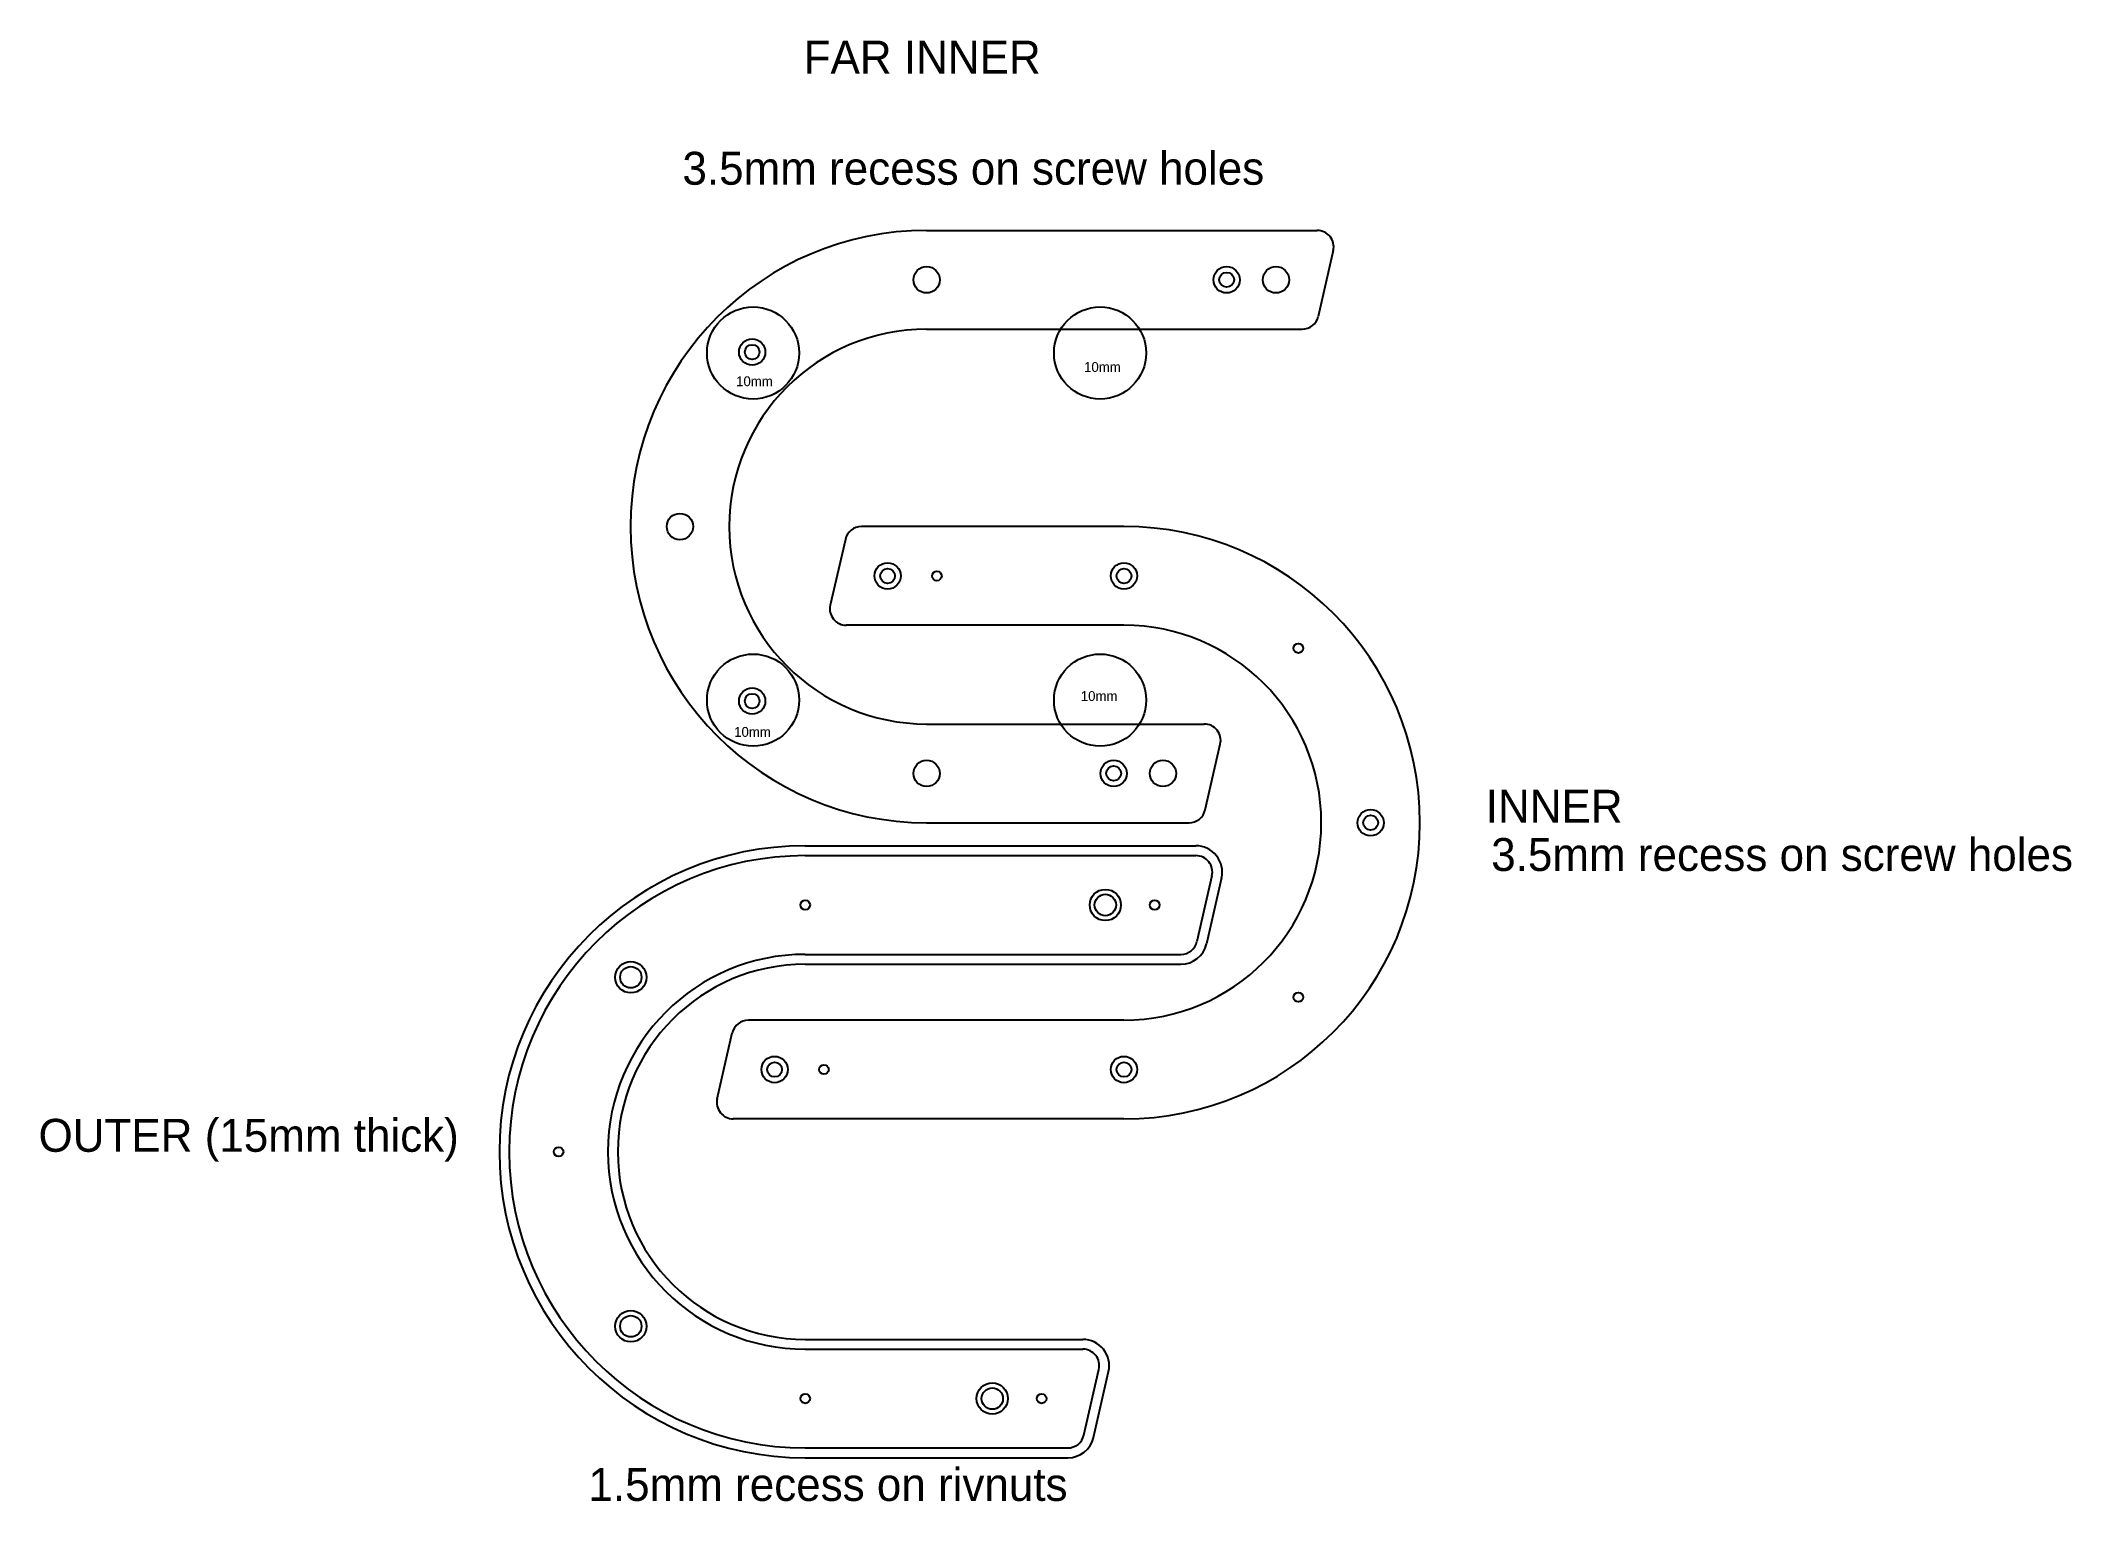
# Model space of a CAD drawing. Header units: millimetres. Extents: x -269 to 348, y -546 to -102.
import ezdxf

# ---------------------------------------------------------------- set-up
doc = ezdxf.new("R2010")
doc.units = ezdxf.units.MM
doc.layers.add('ChainCoverSpacer', color=96, linetype='Continuous', lineweight=25, true_color=0x008000)
doc.styles.add('textstyle19', font='')
doc.styles.add('textstyle20', font='')
doc.styles.add('textstyle21', font='')
doc.styles.add('textstyle22', font='')
doc.styles.add('textstyle23', font='')
doc.styles.add('textstyle24', font='')
doc.styles.add('textstyle25', font='')
doc.styles.add('textstyle26', font='')
doc.styles.add('textstyle27', font='')
doc.styles.add('textstyle28', font='')
doc.styles.get('textstyle19').set_extended_font_data('Arimo')
doc.styles.get('textstyle20').set_extended_font_data('Arimo')
doc.styles.get('textstyle21').set_extended_font_data('Arimo')
doc.styles.get('textstyle22').set_extended_font_data('Arimo')
doc.styles.get('textstyle23').set_extended_font_data('Arimo')
doc.styles.get('textstyle24').set_extended_font_data('Arimo')
doc.styles.get('textstyle25').set_extended_font_data('Arimo')
doc.styles.get('textstyle26').set_extended_font_data('Arimo')
doc.styles.get('textstyle27').set_extended_font_data('Arimo')
doc.styles.get('textstyle28').set_extended_font_data('Arimo')

msp = doc.modelspace()

# ---------------------------------------------------------------- linework, layer by layer
at = {"layer": 'ChainCoverSpacer'}
for p, q in [((0, -160), (118.77, -160)), ((123.65, -166.12), (119.07, -186.12)), ((0, -190), (114.19, -190)), ((60, -250), (-19.83, -250)), ((-24.7, -253.88), (-29.28, -273.88)), ((60, -280), (-24.41, -280)), ((0, -310), (84.41, -310)), ((84.7, -336.12), (89.28, -316.12)), ((0, -340), (79.83, -340)), ((-36.89, -347), (81.89, -347)), ((-36.89, -350), (81.89, -350)), ((86.76, -356.12), (82.18, -376.12)), ((89.68, -356.79), (85.1, -376.79)), ((-36.89, -380), (77.31, -380)), ((-36.89, -383), (77.31, -383)), ((60, -400), (-54.19, -400)), ((-63.65, -423.88), (-59.07, -403.88)), ((60, -430), (-58.77, -430)), ((-36.89, -497), (47.52, -497)), ((-36.89, -500), (47.52, -500)), ((47.81, -526.12), (52.4, -506.12)), ((50.74, -526.79), (55.32, -506.79)), ((-36.89, -530), (42.94, -530)), ((-36.89, -533), (42.94, -533))]:
    msp.add_line(p, q, dxfattribs=at)
for centre, radius in [((0, -175), 4), ((91.22, -175), 4), ((91.22, -175), 2.25), ((106.22, -175), 4), ((-52.75, -197.25), 14), ((52.75, -197.25), 14), ((-53.03, -196.97), 4), ((-53.03, -196.97), 2.25), ((-75, -250), 4), ((-11.86, -265), 4), ((-11.86, -265), 2.25), ((3.14, -265), 1.45), ((60, -265), 4), ((60, -265), 2.25), ((-52.75, -302.75), 14), ((52.75, -302.75), 14), ((113.03, -286.97), 1.45), ((-53.03, -303.03), 4), ((-53.03, -303.03), 2.25), ((0, -325), 4), ((56.86, -325), 4), ((71.86, -325), 4), ((56.86, -325), 2.25), ((135, -340), 4), ((135, -340), 2.25), ((-36.89, -365), 1.45), ((54.34, -365), 4.75), ((54.34, -365), 3.25), ((69.34, -365), 1.45), ((-89.92, -386.97), 4.75), ((-89.92, -386.97), 3.25), ((113.03, -393.03), 1.45), ((-46.22, -415), 4), ((-46.22, -415), 2.25), ((-31.22, -415), 1.45), ((60, -415), 4), ((60, -415), 2.25), ((-111.89, -440), 1.45), ((-89.92, -493.03), 4.75), ((-89.92, -493.03), 3.25), ((19.97, -515), 4.75), ((19.97, -515), 3.25), ((-36.89, -515), 1.45), ((34.97, -515), 1.45)]:
    msp.add_circle(centre, radius, dxfattribs=at)
for centre, radius, start, end in [((0, -250), 90, 90, 270), ((118.77, -165), 5, 347.0965, 90), ((0, -250), 60, 90, 270), ((114.19, -185), 5, 270, 347.0965), ((-19.83, -255), 5, 90, 167.0965), ((60, -340), 90, 270, 90), ((-24.41, -275), 5, 167.0965, 270), ((60, -340), 60, 270, 90), ((84.41, -315), 5, 347.0965, 90), ((79.83, -335), 5, 270, 347.0965), ((-36.89, -440), 93, 90, 270), ((-36.89, -440), 90, 90, 270), ((81.89, -355), 8, 347.0965, 90), ((81.89, -355), 5, 347.0965, 90), ((77.31, -375), 5, 270, 347.0965), ((-36.89, -440), 60, 90, 270), ((77.31, -375), 8, 270, 347.0965), ((-36.89, -440), 57, 90, 270), ((-54.19, -405), 5, 90, 167.0965), ((-58.77, -425), 5, 167.0965, 270), ((47.52, -505), 8, 347.0965, 90), ((47.52, -505), 5, 347.0965, 90), ((42.94, -525), 5, 270, 347.0965), ((42.94, -525), 8, 270, 347.0965)]:
    msp.add_arc(centre, radius, start, end, dxfattribs=at)

# ---------------------------------------------------------------- texts
at = {"layer": 'ChainCoverSpacer', "attachment_point": 1}
for s, insert, char_height, style in [('FAR INNER', (-37.37, -102.32), 10, 'textstyle21'), ('3.5mm recess on screw holes', (-74.23, -136.11), 10, 'textstyle24'), ('10mm', (47.89, -200), 3, 'textstyle25'), ('10mm', (-57.91, -204.34), 3, 'textstyle27'), ('10mm', (46.89, -300), 3, 'textstyle26'), ('10mm', (-58.5, -310.91), 3, 'textstyle28'), ('INNER', (170, -330), 10, 'textstyle20'), ('3.5mm recess on screw holes', (171.66, -344.66), 10, 'textstyle23'), ('OUTER (15mm thick)', (-270, -430), 10, 'textstyle19'), ('1.5mm recess on rivnuts', (-102.8, -536.1), 10, 'textstyle22')]:
    msp.add_mtext(s, dxfattribs=dict(at, insert=insert, char_height=char_height, style=style))

doc.saveas('drawing.dxf')
